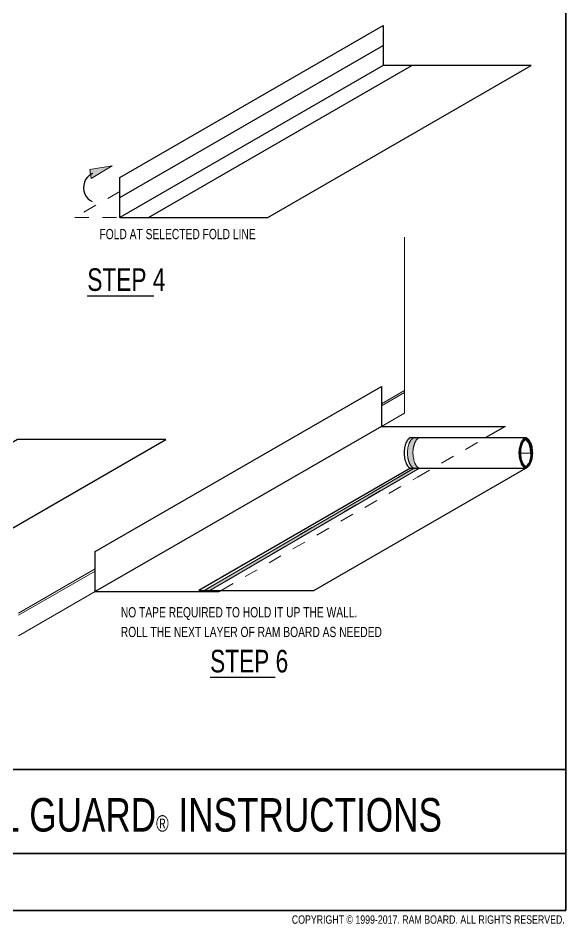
# Model space of a CAD drawing. Header units: inches. Extents: x -9 to 49, y -7 to 10.3.
# Drawn here: x 27.15 to 31.11, y -0.63 to 5.91 of the extents above; entities that cross this region are included whole.
import ezdxf

# ---------------------------------------------------------------- set-up
doc = ezdxf.new("R2010")
doc.units = ezdxf.units.IN
doc.header["$MEASUREMENT"] = 0
for name, pattern in [('AI-Linetype-74', [0.048611, 0.027778, -0.020833]), ('AI-Linetype-75', [0.048611, 0.027778, -0.020833]), ('AI-Linetype-76', [0.048611, 0.027778, -0.020833]), ('AI-Linetype-77', [0.048611, 0.027778, -0.020833]), ('AI-Linetype-78', [0.048611, 0.027778, -0.020833]), ('AI-Linetype-79', [0.048611, 0.027778, -0.020833])]:
    doc.linetypes.add(name, pattern=pattern)
for name, color, linetype in [('A-Anno-Titl', 7, 'Continuous'), ('A-Anno-Titl-Bdry', 7, 'Continuous'), ('A-Anno-Titl-Otln', 7, 'Continuous'), ('A-ANNO-TXT', 7, 'Continuous'), ('A-LINE-HIDDEN', 7, 'Continuous'), ('A-LINE-HVY', 7, 'Continuous'), ('A-LINE-LIGHT', 7, 'Continuous'), ('A-LINE-SCREEN', 7, 'Continuous')]:
    doc.layers.add(name, color=color, linetype=linetype)

# ---------------------------------------------------------------- blocks, each defined once
blk = doc.blocks.new('block 100')
at = {"layer": 'A-LINE-SCREEN', "color": 8, "lineweight": 25}
blk.add_lwpolyline([(27.8844, 4.6138), (29.7862, 5.7111)], dxfattribs=at)
blk = doc.blocks.new('block 101')
at = {"layer": 'A-LINE-SCREEN', "color": 8, "lineweight": 25}
blk.add_lwpolyline([(28.0913, 4.4693), (29.9944, 5.5673)], dxfattribs=at)
blk = doc.blocks.new('block 228')
at = {"layer": 'A-LINE-HVY', "color": 7, "lineweight": 25}
blk.add_lwpolyline([(28.215, 2.8642), (27.1454, 2.8642), (25.2435, 1.7662), (26.3132, 1.7662), (28.215, 2.8642)], dxfattribs=at)
blk = doc.blocks.new('block 230')
at = {"layer": 'A-LINE-HVY', "color": 7, "lineweight": 25}
blk.add_lwpolyline([(29.7732, 2.9599), (27.7058, 1.7662), (28.6002, 1.7662), (28.6151, 1.7748)], dxfattribs=at)
blk = doc.blocks.new('block 231')
at = {"layer": 'A-LINE-HVY', "color": 7, "lineweight": 25}
blk.add_lwpolyline([(27.7058, 1.7662), (27.7058, 2.0552), (29.7732, 3.2481), (29.7732, 2.9599)], dxfattribs=at)
blk = doc.blocks.new('block 234')
at = {"layer": 'A-LINE-HVY', "color": 7, "lineweight": 25}
blk.add_lwpolyline([(30.8559, 5.5673), (29.7862, 5.5673), (27.8844, 4.4693), (28.954, 4.4693), (30.8559, 5.5673)], dxfattribs=at)
blk = doc.blocks.new('block 235')
at = {"layer": 'A-LINE-HVY', "color": 7, "lineweight": 25}
blk.add_lwpolyline([(27.8844, 4.4693), (27.8844, 4.7583), (29.7862, 5.8556), (29.7862, 5.5673)], dxfattribs=at)
blk = doc.blocks.new('block 236')
at = {"layer": 'A-LINE-HVY', "color": 7, "lineweight": 25}
blk.add_open_spline([(30.8171, 2.8787), (30.8161, 2.8787), (30.8154, 2.8786), (30.8144, 2.8784), (30.8135, 2.8781), (30.8123, 2.8777), (30.8109, 2.8771), (30.8082, 2.8757), (30.8045, 2.8732), (30.8005, 2.8689), (30.7959, 2.864), (30.7909, 2.8569), (30.7864, 2.8478), (30.782, 2.8387), (30.7781, 2.8277), (30.7753, 2.8156), (30.7724, 2.8035), (30.7707, 2.7903), (30.7701, 2.777), (30.7695, 2.761), (30.7707, 2.7448), (30.7735, 2.7298), (30.7763, 2.7149), (30.7808, 2.7013), (30.786, 2.6903), (30.7913, 2.6793), (30.7974, 2.671), (30.8027, 2.666), (30.8059, 2.663), (30.8088, 2.6611), (30.8111, 2.66), (30.8134, 2.6589), (30.815, 2.6586), (30.8165, 2.6585), (30.8176, 2.6584), (30.8184, 2.6585), (30.8196, 2.6587), (30.8205, 2.6589), (30.8216, 2.6593), (30.8229, 2.6599), (30.8241, 2.6604), (30.8255, 2.6612), (30.8271, 2.6624), (30.8288, 2.6635), (30.8305, 2.665), (30.8324, 2.6668), (30.8361, 2.6704), (30.8401, 2.6755), (30.8439, 2.682), (30.8477, 2.6885), (30.8513, 2.6963), (30.8543, 2.7052), (30.8574, 2.714), (30.8598, 2.7239), (30.8615, 2.7342), (30.8632, 2.7446), (30.8641, 2.7555), (30.8643, 2.7664), (30.8644, 2.7828), (30.8627, 2.7993), (30.8593, 2.8142), (30.8566, 2.8263), (30.8528, 2.8373), (30.8485, 2.8465), (30.845, 2.8538), (30.8412, 2.86), (30.8374, 2.8647), (30.8336, 2.8695), (30.8299, 2.8728), (30.8269, 2.875), (30.8239, 2.8771), (30.8215, 2.878), (30.8197, 2.8784), (30.8187, 2.8786), (30.818, 2.8787), (30.8171, 2.8787)], degree=3, knots=[0, 0, 0, 0, 1, 1, 1, 2, 2, 2, 3, 3, 3, 4, 4, 4, 5, 5, 5, 6, 6, 6, 7, 7, 7, 8, 8, 8, 9, 9, 9, 10, 10, 10, 11, 11, 11, 12, 12, 12, 13, 13, 13, 14, 14, 14, 15, 15, 15, 16, 16, 16, 17, 17, 17, 18, 18, 18, 19, 19, 19, 20, 20, 20, 21, 21, 21, 22, 22, 22, 23, 23, 23, 24, 24, 24, 25, 25, 25, 25], dxfattribs=at)
blk = doc.blocks.new('block 237')
at = {"layer": 'A-LINE-HVY', "color": 7, "lineweight": 25}
blk.add_lwpolyline([(29.985, 2.6584), (28.4545, 1.7748), (29.2866, 1.7748), (30.8171, 2.6584)], dxfattribs=at)
blk = doc.blocks.new('block 238')
at = {"layer": 'A-LINE-HVY', "color": 7, "lineweight": 25}
blk.add_lwpolyline([(29.985, 2.8787), (30.8171, 2.8787)], dxfattribs=at)
blk = doc.blocks.new('block 239')
at = {"layer": 'A-LINE-HVY', "color": 7, "lineweight": 25}
blk.add_lwpolyline([(29.985, 2.6584), (30.8171, 2.6584)], dxfattribs=at)
blk = doc.blocks.new('block 240')
at = {"layer": 'A-LINE-HVY', "color": 7, "lineweight": 25}
blk.add_open_spline([(29.985, 2.8787), (29.9839, 2.8787), (29.9832, 2.8786), (29.9823, 2.8784), (29.9813, 2.8781), (29.9801, 2.8777), (29.9788, 2.8771), (29.976, 2.8757), (29.9724, 2.8732), (29.9684, 2.8689), (29.9637, 2.864), (29.9587, 2.8569), (29.9543, 2.8478), (29.9498, 2.8387), (29.9459, 2.8277), (29.9431, 2.8156), (29.9403, 2.8035), (29.9385, 2.7903), (29.938, 2.777), (29.9374, 2.761), (29.9386, 2.7448), (29.9413, 2.7298), (29.9441, 2.7149), (29.9486, 2.7013), (29.9539, 2.6903), (29.9591, 2.6793), (29.9652, 2.671), (29.9705, 2.666), (29.9738, 2.663), (29.9767, 2.6611), (29.9789, 2.66), (29.9812, 2.6589), (29.9829, 2.6586), (29.9844, 2.6585), (29.9847, 2.6584), (29.985, 2.6584), (29.9853, 2.6584)], degree=3, knots=[0, 0, 0, 0, 1, 1, 1, 2, 2, 2, 3, 3, 3, 4, 4, 4, 5, 5, 5, 6, 6, 6, 7, 7, 7, 8, 8, 8, 9, 9, 9, 10, 10, 10, 11, 11, 11, 12, 12, 12, 12], dxfattribs=at)
blk = doc.blocks.new('block 241')
at = {"layer": 'A-LINE-HVY', "color": 4, "lineweight": 25}
blk.add_lwpolyline([(29.985, 2.8787)], dxfattribs=at)
blk = doc.blocks.new('block 242')
at = {"layer": 'A-LINE-HVY', "color": 7, "lineweight": 25}
blk.add_lwpolyline([(29.7732, 3.2481), (29.7732, 2.9599), (30.6677, 2.9599), (30.5271, 2.8787)], dxfattribs=at)
blk = doc.blocks.new('block 427')
at = {"layer": 'A-LINE-LIGHT', "color": 7, "lineweight": 5}
blk.add_lwpolyline([(27.1524, 1.4467), (27.7058, 1.7662)], dxfattribs=at)
blk = doc.blocks.new('block 428')
at = {"layer": 'A-LINE-LIGHT', "color": 7, "lineweight": 5}
blk.add_lwpolyline([(29.7732, 2.9599), (29.9405, 3.0564)], dxfattribs=at)
blk = doc.blocks.new('block 429')
at = {"layer": 'A-LINE-LIGHT', "color": 7, "lineweight": 5}
blk.add_lwpolyline([(27.1524, 1.5951), (27.7058, 1.9147)], dxfattribs=at)
blk = doc.blocks.new('block 430')
at = {"layer": 'A-LINE-LIGHT', "color": 7, "lineweight": 5}
blk.add_lwpolyline([(29.7732, 3.1083), (29.9405, 3.2049)], dxfattribs=at)
blk = doc.blocks.new('block 431')
at = {"layer": 'A-LINE-LIGHT', "color": 7, "lineweight": 5}
blk.add_lwpolyline([(27.1524, 1.6107), (27.7058, 1.9303)], dxfattribs=at)
blk = doc.blocks.new('block 432')
at = {"layer": 'A-LINE-LIGHT', "color": 7, "lineweight": 5}
blk.add_lwpolyline([(29.7732, 3.1239), (29.9405, 3.2205)], dxfattribs=at)
blk = doc.blocks.new('block 433')
at = {"layer": 'A-LINE-LIGHT', "color": 7, "lineweight": 5}
blk.add_lwpolyline([(29.9405, 3.0564), (29.9405, 4.3272)], dxfattribs=at)
blk = doc.blocks.new('block 434')
at = {"layer": 'A-LINE-LIGHT', "color": 7, "lineweight": 5}
blk.add_open_spline([(30.8171, 2.8697), (30.8164, 2.8697), (30.8162, 2.8697), (30.8158, 2.8696), (30.8154, 2.8695), (30.8147, 2.8694), (30.814, 2.8691), (30.8132, 2.8688), (30.8123, 2.8683), (30.8113, 2.8677), (30.809, 2.8663), (30.8061, 2.8639), (30.8029, 2.8602), (30.7997, 2.8566), (30.7963, 2.8516), (30.7931, 2.8456), (30.7884, 2.8369), (30.7842, 2.8258), (30.7813, 2.8134), (30.778, 2.7997), (30.7762, 2.7843), (30.7762, 2.7689), (30.7761, 2.7536), (30.7779, 2.7382), (30.7811, 2.7244), (30.7837, 2.7133), (30.7873, 2.7033), (30.7913, 2.695), (30.7953, 2.6868), (30.7998, 2.6803), (30.8038, 2.6759), (30.807, 2.6724), (30.8099, 2.6703), (30.812, 2.669), (30.8136, 2.6681), (30.8148, 2.6678), (30.8157, 2.6676), (30.8165, 2.6674), (30.8172, 2.6673), (30.8178, 2.6674), (30.8184, 2.6675), (30.8194, 2.6677), (30.8207, 2.6683), (30.822, 2.6688), (30.8237, 2.6698), (30.8258, 2.6715), (30.828, 2.6732), (30.8303, 2.6756), (30.8328, 2.6787), (30.8353, 2.6817), (30.8379, 2.6855), (30.8404, 2.69), (30.8447, 2.6979), (30.8488, 2.7078), (30.8518, 2.7191), (30.8548, 2.7303), (30.8569, 2.7428), (30.8577, 2.7557), (30.8585, 2.7686), (30.8581, 2.7817), (30.8565, 2.7943), (30.8548, 2.8068), (30.8521, 2.8186), (30.8484, 2.8289), (30.8448, 2.8392), (30.8404, 2.8479), (30.8359, 2.8544), (30.8315, 2.8608), (30.827, 2.865), (30.8238, 2.8671), (30.8216, 2.8687), (30.82, 2.8692), (30.8188, 2.8695), (30.8184, 2.8696), (30.818, 2.8697), (30.8177, 2.8697), (30.8175, 2.8697), (30.8174, 2.8697), (30.8171, 2.8697)], degree=3, knots=[0, 0, 0, 0, 1, 1, 1, 2, 2, 2, 3, 3, 3, 4, 4, 4, 5, 5, 5, 6, 6, 6, 7, 7, 7, 8, 8, 8, 9, 9, 9, 10, 10, 10, 11, 11, 11, 12, 12, 12, 13, 13, 13, 14, 14, 14, 15, 15, 15, 16, 16, 16, 17, 17, 17, 18, 18, 18, 19, 19, 19, 20, 20, 20, 21, 21, 21, 22, 22, 22, 23, 23, 23, 24, 24, 24, 25, 25, 25, 26, 26, 26, 26], dxfattribs=at)
blk = doc.blocks.new('block 435')
at = {"layer": 'A-LINE-LIGHT', "color": 7, "lineweight": 5}
blk.add_open_spline([(30.8167, 2.8656), (30.8167, 2.8656), (30.8163, 2.8655), (30.8159, 2.8654), (30.8155, 2.8652), (30.815, 2.865), (30.8144, 2.8647), (30.8137, 2.8643), (30.8129, 2.8638), (30.812, 2.8631), (30.81, 2.8617), (30.8076, 2.8595), (30.8049, 2.8562), (30.8022, 2.8529), (30.7993, 2.8486), (30.7966, 2.8435), (30.7924, 2.8355), (30.7885, 2.8253), (30.7856, 2.8138), (30.7824, 2.8009), (30.7806, 2.7864), (30.7803, 2.7718), (30.7801, 2.7578), (30.7814, 2.7437), (30.784, 2.7308), (30.7865, 2.718), (30.7905, 2.7063), (30.7949, 2.6971), (30.7993, 2.6878), (30.8044, 2.681), (30.8084, 2.677), (30.8109, 2.6746), (30.8129, 2.6732), (30.8144, 2.6725), (30.8158, 2.6717), (30.8165, 2.6716), (30.8169, 2.6715), (30.8171, 2.6715), (30.8173, 2.6715), (30.8174, 2.6715), (30.8174, 2.6715), (30.8178, 2.6716), (30.8184, 2.6718), (30.8191, 2.672), (30.8198, 2.6724), (30.821, 2.6731), (30.8221, 2.6738), (30.8235, 2.6748), (30.825, 2.6763), (30.828, 2.679), (30.8315, 2.6832), (30.835, 2.689), (30.8385, 2.6947), (30.8419, 2.702), (30.8448, 2.7103), (30.8477, 2.7187), (30.85, 2.7281), (30.8516, 2.738), (30.8532, 2.748), (30.854, 2.7585), (30.8539, 2.769), (30.8539, 2.7795), (30.8531, 2.79), (30.8515, 2.8), (30.8494, 2.8125), (30.8462, 2.824), (30.8422, 2.8337), (30.8392, 2.8411), (30.8357, 2.8474), (30.8324, 2.8522), (30.8297, 2.8561), (30.8269, 2.8591), (30.8246, 2.8612), (30.8227, 2.863), (30.8211, 2.8641), (30.8199, 2.8647), (30.8191, 2.8651), (30.8185, 2.8653), (30.8181, 2.8654), (30.8178, 2.8655), (30.8176, 2.8656), (30.8175, 2.8656), (30.8174, 2.8656), (30.8174, 2.8656), (30.8172, 2.8656), (30.8172, 2.8656), (30.8172, 2.8656), (30.8171, 2.8656)], degree=3, knots=[0, 0, 0, 0, 1, 1, 1, 2, 2, 2, 3, 3, 3, 4, 4, 4, 5, 5, 5, 6, 6, 6, 7, 7, 7, 8, 8, 8, 9, 9, 9, 10, 10, 10, 11, 11, 11, 12, 12, 12, 13, 13, 13, 14, 14, 14, 15, 15, 15, 16, 16, 16, 17, 17, 17, 18, 18, 18, 19, 19, 19, 20, 20, 20, 21, 21, 21, 22, 22, 22, 23, 23, 23, 24, 24, 24, 25, 25, 25, 26, 26, 26, 27, 27, 27, 28, 28, 28, 29, 29, 29, 29], dxfattribs=at)
blk = doc.blocks.new('block 436')
at = {"layer": 'A-LINE-LIGHT', "color": 7, "lineweight": 5}
blk.add_open_spline([(30.8498, 2.7677), (30.8499, 2.7778), (30.8491, 2.7879), (30.8477, 2.7974), (30.8456, 2.8112), (30.842, 2.8238), (30.8376, 2.8339), (30.835, 2.8402), (30.832, 2.8455), (30.8292, 2.8496), (30.8266, 2.8533), (30.8241, 2.8561), (30.822, 2.858), (30.8201, 2.8598), (30.8128, 2.8627), (30.812, 2.8631)], degree=3, knots=[0, 0, 0, 0, 1, 1, 1, 2, 2, 2, 3, 3, 3, 4, 4, 4, 5, 5, 5, 5], dxfattribs=at)
blk = doc.blocks.new('block 437')
at = {"layer": 'A-LINE-LIGHT', "color": 7, "lineweight": 5}
blk.add_lwpolyline([(30.7803, 2.7677), (30.8498, 2.7677)], dxfattribs=at)
blk = doc.blocks.new('block 658')
h = blk.add_hatch(color=7)
h.dxf.hatch_style = 2
h.paths.add_polyline_path([(27.6667, 4.8169), (27.6771, 4.7499), (27.8288, 4.8435)])
at = {"lineweight": 0}
blk.add_lwpolyline([(27.6667, 4.8169), (27.6771, 4.7499), (27.8288, 4.8435), (27.6667, 4.8169)], dxfattribs=at)
blk = doc.blocks.new('block 659')
at = {"color": 7, "lineweight": 25}
blk.add_open_spline([(27.6851, 4.7871), (27.6293, 4.7605), (27.6056, 4.6938), (27.6321, 4.6379), (27.6428, 4.6153), (27.6608, 4.597), (27.6832, 4.5858)], degree=3, knots=[0, 0, 0, 0, 1, 1, 1, 2, 2, 2, 2], dxfattribs=at)
blk = doc.blocks.new('block 683')
at = {"color": 7, "lineweight": 35}
blk.add_lwpolyline([(23.8395, 0.4805), (23.8395, 9.152), (31.1065, 9.152), (31.1065, 0.4805), (23.8395, 0.4805)], dxfattribs=at)
blk = doc.blocks.new('block 723')
at = {"layer": 'A-LINE-HIDDEN', "color": 7, "linetype": 'AI-Linetype-74', "lineweight": 5}
blk.add_lwpolyline([(27.8844, 4.6571), (27.5592, 4.4693), (27.8844, 4.4693)], dxfattribs=at)
blk = doc.blocks.new('block 724')
at = {"layer": 'A-LINE-HIDDEN', "color": 7, "linetype": 'AI-Linetype-75', "lineweight": 5}
blk.add_lwpolyline([(28.6151, 1.7748), (30.0344, 2.5942), (30.5271, 2.8787)], dxfattribs=at)
blk = doc.blocks.new('block 725')
at = {"layer": 'A-LINE-HIDDEN'}
h = blk.add_hatch(color=8, dxfattribs=at)
h.dxf.hatch_style = 2
edge = h.paths.add_edge_path()
edge.add_spline(control_points=[(30.0096, 2.6579), (30.0093, 2.6579), (30.009, 2.6579), (30.0086, 2.6579), (30.0072, 2.658), (30.0055, 2.6584), (30.0032, 2.6594), (30.0009, 2.6605), (29.998, 2.6624), (29.9948, 2.6655), (29.9895, 2.6705), (29.9834, 2.6787), (29.9781, 2.6897), (29.9729, 2.7007), (29.9684, 2.7143), (29.9656, 2.7293), (29.9628, 2.7442), (29.9616, 2.7605), (29.9623, 2.7764), (29.9628, 2.7898), (29.9646, 2.803), (29.9674, 2.8151), (29.9702, 2.8272), (29.9741, 2.8381), (29.9786, 2.8472), (29.983, 2.8563), (29.988, 2.8635), (29.9926, 2.8684), (29.9966, 2.8727), (30.0003, 2.8752), (30.0031, 2.8765), (30.0044, 2.8772), (30.0056, 2.8776), (30.0065, 2.8778), (30.0075, 2.878), (30.0082, 2.8781), (30.0093, 2.8781), (30.0093, 2.8781), (30.0488, 2.8781), (30.0488, 2.8781), (30.0477, 2.8781), (30.047, 2.878), (30.0461, 2.8778), (30.0451, 2.8776), (30.0439, 2.8772), (30.0426, 2.8765), (30.0398, 2.8752), (30.0362, 2.8727), (30.0322, 2.8684), (30.0275, 2.8635), (30.0225, 2.8563), (30.0181, 2.8472), (30.0136, 2.8381), (30.0097, 2.8272), (30.0069, 2.8151), (30.0041, 2.803), (30.0023, 2.7898), (30.0018, 2.7764), (30.0012, 2.7605), (30.0024, 2.7442), (30.0051, 2.7293), (30.0079, 2.7143), (30.0124, 2.7007), (30.0176, 2.6897), (30.0229, 2.6787), (30.029, 2.6705), (30.0343, 2.6655), (30.0376, 2.6624), (30.0405, 2.6605), (30.0427, 2.6594), (30.045, 2.6584), (30.0467, 2.658), (30.0482, 2.6579), (30.0485, 2.6579), (30.0488, 2.6579), (30.0491, 2.6579), (30.0491, 2.6579), (28.5339, 1.7748), (28.5339, 1.7748), (28.5339, 1.7748), (28.4933, 1.775), (28.4933, 1.775), (28.4933, 1.775), (30.0096, 2.6579), (30.0096, 2.6579)], knot_values=[0, 0, 0, 0, 0.013889, 0.013889, 0.013889, 0.027778, 0.027778, 0.027778, 0.041667, 0.041667, 0.041667, 0.055556, 0.055556, 0.055556, 0.069444, 0.069444, 0.069444, 0.083333, 0.083333, 0.083333, 0.097222, 0.097222, 0.097222, 0.111111, 0.111111, 0.111111, 0.125, 0.125, 0.125, 0.138889, 0.138889, 0.138889, 0.152778, 0.152778, 0.152778, 0.166667, 0.166667, 0.166667, 0.180556, 0.180556, 0.180556, 0.194444, 0.194444, 0.194444, 0.208333, 0.208333, 0.208333, 0.222222, 0.222222, 0.222222, 0.236111, 0.236111, 0.236111, 0.25, 0.25, 0.25, 0.263889, 0.263889, 0.263889, 0.277778, 0.277778, 0.277778, 0.291667, 0.291667, 0.291667, 0.305556, 0.305556, 0.305556, 0.319444, 0.319444, 0.319444, 0.333333, 0.333333, 0.333333, 0.347222, 0.347222, 0.347222, 0.361111, 0.361111, 0.361111, 0.375, 0.375, 0.375, 0.388889, 0.388889, 0.388889, 0.388889], degree=3, periodic=0)
edge.add_line((30.0096, 2.6579), (30.0096, 2.6579))
at = {"layer": 'A-LINE-HIDDEN', "lineweight": 0}
blk.add_open_spline([(30.0096, 2.6579), (30.0093, 2.6579), (30.009, 2.6579), (30.0086, 2.6579), (30.0072, 2.658), (30.0055, 2.6584), (30.0032, 2.6594), (30.0009, 2.6605), (29.998, 2.6624), (29.9948, 2.6655), (29.9895, 2.6705), (29.9834, 2.6787), (29.9781, 2.6897), (29.9729, 2.7007), (29.9684, 2.7143), (29.9656, 2.7293), (29.9628, 2.7442), (29.9616, 2.7605), (29.9623, 2.7764), (29.9628, 2.7898), (29.9646, 2.803), (29.9674, 2.8151), (29.9702, 2.8272), (29.9741, 2.8381), (29.9786, 2.8472), (29.983, 2.8563), (29.988, 2.8635), (29.9926, 2.8684), (29.9966, 2.8727), (30.0003, 2.8752), (30.0031, 2.8765), (30.0044, 2.8772), (30.0056, 2.8776), (30.0065, 2.8778), (30.0075, 2.878), (30.0082, 2.8781), (30.0093, 2.8781), (30.0093, 2.8781), (30.0488, 2.8781), (30.0488, 2.8781), (30.0477, 2.8781), (30.047, 2.878), (30.0461, 2.8778), (30.0451, 2.8776), (30.0439, 2.8772), (30.0426, 2.8765), (30.0398, 2.8752), (30.0362, 2.8727), (30.0322, 2.8684), (30.0275, 2.8635), (30.0225, 2.8563), (30.0181, 2.8472), (30.0136, 2.8381), (30.0097, 2.8272), (30.0069, 2.8151), (30.0041, 2.803), (30.0023, 2.7898), (30.0018, 2.7764), (30.0012, 2.7605), (30.0024, 2.7442), (30.0051, 2.7293), (30.0079, 2.7143), (30.0124, 2.7007), (30.0176, 2.6897), (30.0229, 2.6787), (30.029, 2.6705), (30.0343, 2.6655), (30.0376, 2.6624), (30.0405, 2.6605), (30.0427, 2.6594), (30.045, 2.6584), (30.0467, 2.658), (30.0482, 2.6579), (30.0485, 2.6579), (30.0488, 2.6579), (30.0491, 2.6579), (30.0491, 2.6579), (28.5339, 1.7748), (28.5339, 1.7748), (28.5339, 1.7748), (28.4933, 1.775), (28.4933, 1.775), (28.4933, 1.775), (30.0096, 2.6579), (30.0096, 2.6579)], degree=3, knots=[0, 0, 0, 0, 1, 1, 1, 2, 2, 2, 3, 3, 3, 4, 4, 4, 5, 5, 5, 6, 6, 6, 7, 7, 7, 8, 8, 8, 9, 9, 9, 10, 10, 10, 11, 11, 11, 12, 12, 12, 13, 13, 13, 14, 14, 14, 15, 15, 15, 16, 16, 16, 17, 17, 17, 18, 18, 18, 19, 19, 19, 20, 20, 20, 21, 21, 21, 22, 22, 22, 23, 23, 23, 24, 24, 24, 25, 25, 25, 26, 26, 26, 27, 27, 27, 28, 28, 28, 28], dxfattribs=at)
blk = doc.blocks.new('block 726')
at = {"layer": 'A-LINE-HIDDEN', "color": 7, "linetype": 'AI-Linetype-76', "lineweight": 5}
blk.add_open_spline([(30.0096, 2.6584), (30.0093, 2.6584), (30.009, 2.6584), (30.0086, 2.6585), (30.0072, 2.6586), (30.0055, 2.6589), (30.0032, 2.66), (30.0009, 2.6611), (29.998, 2.663), (29.9948, 2.666), (29.9895, 2.671), (29.9834, 2.6793), (29.9781, 2.6903), (29.9729, 2.7013), (29.9684, 2.7149), (29.9656, 2.7298), (29.9628, 2.7448), (29.9616, 2.761), (29.9623, 2.777), (29.9628, 2.7903), (29.9646, 2.8035), (29.9674, 2.8156), (29.9702, 2.8277), (29.9741, 2.8387), (29.9786, 2.8478), (29.983, 2.8569), (29.988, 2.864), (29.9926, 2.8689), (29.9966, 2.8732), (30.0003, 2.8757), (30.0031, 2.8771), (30.0044, 2.8777), (30.0056, 2.8781), (30.0065, 2.8784), (30.0075, 2.8786), (30.0082, 2.8787), (30.0093, 2.8787)], degree=3, knots=[0, 0, 0, 0, 1, 1, 1, 2, 2, 2, 3, 3, 3, 4, 4, 4, 5, 5, 5, 6, 6, 6, 7, 7, 7, 8, 8, 8, 9, 9, 9, 10, 10, 10, 11, 11, 11, 12, 12, 12, 12], dxfattribs=at)
blk = doc.blocks.new('block 727')
at = {"layer": 'A-LINE-HIDDEN', "color": 7, "linetype": 'AI-Linetype-77', "lineweight": 5}
blk.add_open_spline([(30.0488, 2.8787), (30.0477, 2.8787), (30.047, 2.8786), (30.0461, 2.8784), (30.0451, 2.8781), (30.0439, 2.8777), (30.0426, 2.8771), (30.0398, 2.8757), (30.0362, 2.8732), (30.0322, 2.8689), (30.0275, 2.864), (30.0225, 2.8569), (30.0181, 2.8478), (30.0136, 2.8387), (30.0097, 2.8277), (30.0069, 2.8156), (30.0041, 2.8035), (30.0023, 2.7903), (30.0018, 2.777), (30.0012, 2.761), (30.0024, 2.7448), (30.0051, 2.7298), (30.0079, 2.7149), (30.0124, 2.7013), (30.0176, 2.6903), (30.0229, 2.6793), (30.029, 2.671), (30.0343, 2.666), (30.0376, 2.663), (30.0405, 2.6611), (30.0427, 2.66), (30.045, 2.6589), (30.0467, 2.6586), (30.0482, 2.6585), (30.0485, 2.6584), (30.0488, 2.6584), (30.0491, 2.6584)], degree=3, knots=[0, 0, 0, 0, 1, 1, 1, 2, 2, 2, 3, 3, 3, 4, 4, 4, 5, 5, 5, 6, 6, 6, 7, 7, 7, 8, 8, 8, 9, 9, 9, 10, 10, 10, 11, 11, 11, 12, 12, 12, 12], dxfattribs=at)
blk = doc.blocks.new('block 728')
at = {"layer": 'A-LINE-HIDDEN', "color": 7, "linetype": 'AI-Linetype-78', "lineweight": 5}
blk.add_lwpolyline([(28.4944, 1.7748), (29.898, 2.5942), (30.0093, 2.6584)], dxfattribs=at)
blk = doc.blocks.new('block 729')
at = {"layer": 'A-LINE-HIDDEN', "color": 7, "linetype": 'AI-Linetype-79', "lineweight": 5}
blk.add_lwpolyline([(30.0488, 2.6584), (29.9375, 2.5942), (28.5339, 1.7748), (28.4915, 1.7748)], dxfattribs=at)
blk = doc.blocks.new('block 807')
at = {"layer": 'A-ANNO-TXT', "color": 7, "lineweight": 25}
blk.add_lwpolyline([(28.536, 1.1475), (29.0056, 1.1475)], dxfattribs=at)
at = {"layer": 'A-ANNO-TXT', "color": 7, "insert": (28.536, 1.1802), "char_height": 0.163315, "attachment_point": 7}
blk.add_mtext('\\fMyriad Pro|b0|i0|c0|p34;\\W0.75;STEP 6', dxfattribs=at)
blk = doc.blocks.new('block 822')
at = {"layer": 'A-ANNO-TXT', "color": 7, "insert": (27.7365, 4.3115), "char_height": 0.073909, "attachment_point": 7}
blk.add_mtext('\\fMyriad Pro|b0|i0|c0|p34;\\W0.75;FOLD AT SELECTED FOLD LINE', dxfattribs=at)
blk = doc.blocks.new('block 823')
at = {"layer": 'A-ANNO-TXT', "color": 7, "lineweight": 25}
blk.add_lwpolyline([(27.6488, 3.9038), (28.1296, 3.9038)], dxfattribs=at)
at = {"layer": 'A-ANNO-TXT', "color": 7, "insert": (27.6488, 3.9365), "char_height": 0.163315, "attachment_point": 7}
blk.add_mtext('\\fMyriad Pro|b0|i0|c0|p34;\\W0.75;STEP 4', dxfattribs=at)
blk = doc.blocks.new('block 824')
at = {"layer": 'A-ANNO-TXT', "color": 7, "char_height": 0.073909, "attachment_point": 7}
for s, insert in [('\\fMyriad Pro|b0|i0|c0|p34;\\W0.75;NO TAPE REQUIRED TO HOLD IT UP THE WALL.', (27.8909, 1.5601)), ('\\fMyriad Pro|b0|i0|c0|p34;\\W0.75;ROLL THE NEXT LAYER OF RAM BOARD AS NEEDED', (27.8909, 1.437))]:
    blk.add_mtext(s, dxfattribs=dict(at, insert=insert))
blk = doc.blocks.new('block 872')
at = {"layer": 'A-Anno-Titl-Otln', "color": 7, "lineweight": 35}
blk.add_lwpolyline([(23.8395, -0.5373), (31.1065, -0.5373)], dxfattribs=at)
blk = doc.blocks.new('block 873')
at = {"layer": 'A-Anno-Titl-Otln', "color": 7, "lineweight": 35}
blk.add_lwpolyline([(23.8395, 0.4805), (31.1065, 0.4805)], dxfattribs=at)
blk = doc.blocks.new('block 876')
at = {"layer": 'A-Anno-Titl-Otln', "color": 7, "lineweight": 35}
blk.add_lwpolyline([(31.1065, 9.152), (31.1065, -0.5373)], dxfattribs=at)
blk = doc.blocks.new('block 889')
at = {"layer": 'A-Anno-Titl-Bdry', "color": 7, "lineweight": 35}
blk.add_lwpolyline([(25.8176, -0.1251), (31.1065, -0.1251)], dxfattribs=at)
blk = doc.blocks.new('block 900')
at = {"layer": 'A-Anno-Titl', "color": 7, "insert": (29.1266, -0.634), "char_height": 0.060558, "attachment_point": 7}
blk.add_mtext('\\fArial|b0|i0|c0|p34;\\W0.75;COPYRIGHT © 1999-2017. RAM BOARD. ALL RIGHTS RESERVED.', dxfattribs=at)

msp = doc.modelspace()

# ---------------------------------------------------------------- block references
for name in ['block 683', 'block 658', 'block 659']:
    msp.add_blockref(name, (0, 0))
at = {"layer": 'A-Anno-Titl'}
msp.add_blockref('block 900', (0, 0), dxfattribs=at)
at = {"layer": 'A-Anno-Titl-Bdry'}
msp.add_blockref('block 889', (0, 0), dxfattribs=at)
at = {"layer": 'A-Anno-Titl-Otln'}
for name in ['block 876', 'block 873', 'block 872']:
    msp.add_blockref(name, (0, 0), dxfattribs=at)
at = {"layer": 'A-ANNO-TXT'}
for name in ['block 822', 'block 823', 'block 824', 'block 807']:
    msp.add_blockref(name, (0, 0), dxfattribs=at)
at = {"layer": 'A-LINE-HIDDEN'}
for name in ['block 723', 'block 725', 'block 724', 'block 726', 'block 727', 'block 729', 'block 728']:
    msp.add_blockref(name, (0, 0), dxfattribs=at)
at = {"layer": 'A-LINE-HVY'}
for name in ['block 235', 'block 234', 'block 231', 'block 242', 'block 230', 'block 228', 'block 240', 'block 238', 'block 241', 'block 236', 'block 237', 'block 239']:
    msp.add_blockref(name, (0, 0), dxfattribs=at)
at = {"layer": 'A-LINE-LIGHT'}
for name in ['block 433', 'block 432', 'block 430', 'block 428', 'block 434', 'block 435', 'block 436', 'block 437', 'block 431', 'block 429', 'block 427']:
    msp.add_blockref(name, (0, 0), dxfattribs=at)
at = {"layer": 'A-LINE-SCREEN'}
for name in ['block 100', 'block 101']:
    msp.add_blockref(name, (0, 0), dxfattribs=at)

# ---------------------------------------------------------------- texts
at = {"layer": 'A-Anno-Titl', "color": 7, "insert": (26.4681, 0.0291), "char_height": 0.242232, "attachment_point": 7}
msp.add_mtext('\\fArial|b0|i0|c0|p34;\\W0.75;WALL GUARD\\H0.118;®\\H0.242232; INSTRUCTIONS', dxfattribs=at)

doc.saveas('drawing.dxf')
